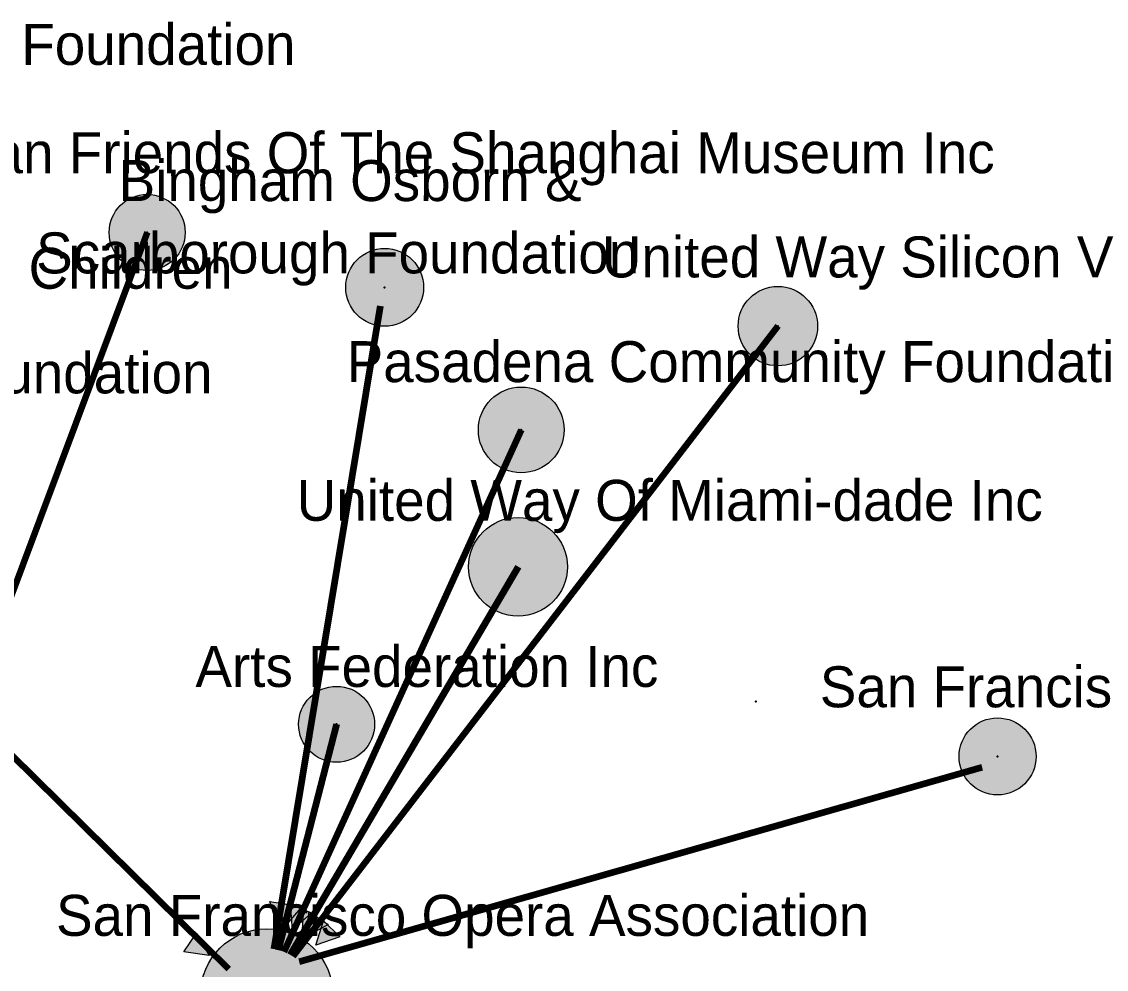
# Model space of a CAD drawing. Header units: millimetres. Extents: x -17.3 to 32.9, y -10.4 to 22.9.
# Drawn here: x 11.71 to 17.71, y 13.62 to 18.86 of the extents above; entities that cross this region are included whole.
import ezdxf

# ---------------------------------------------------------------- set-up
doc = ezdxf.new("R2010")
doc.units = ezdxf.units.MM
doc.header["$MEASUREMENT"] = 0
for name, color, linetype, true_color in [('links', 7, 'Continuous', 0x000000), ('node border', 7, 'Continuous', 0x000000), ('node centers', 7, 'Continuous', 0x000000), ('other_nodefills', 7, 'Continuous', 0x000000), ('SF_nodefills', 7, 'Continuous', 0x000000), ('text', 7, 'Continuous', 0x000000)]:
    doc.layers.add(name, color=color, linetype=linetype, true_color=true_color)

msp = doc.modelspace()

# ---------------------------------------------------------------- hatches: boundary and pattern name
at = {"layer": 'other_nodefills', "true_color": 0xb2b2b2}
for points in [[(12.6118, 17.6977), (12.6117, 17.7031), (12.6115, 17.7085), (12.6112, 17.7139), (12.6107, 17.7192), (12.6101, 17.7245), (12.6094, 17.7297), (12.6085, 17.735), (12.6075, 17.7401), (12.6064, 17.7452), (12.6052, 17.7503), (12.6038, 17.7553), (12.6024, 17.7603), (12.6008, 17.7652), (12.5991, 17.7701), (12.5972, 17.7749), (12.5953, 17.7796), (12.5932, 17.7843), (12.5911, 17.7889), (12.5888, 17.7935), (12.5864, 17.798), (12.584, 17.8024), (12.5814, 17.8068), (12.5787, 17.8111), (12.5759, 17.8153), (12.573, 17.8195), (12.5701, 17.8236), (12.567, 17.8276), (12.5638, 17.8315), (12.5606, 17.8354), (12.5572, 17.8391), (12.5538, 17.8428), (12.5503, 17.8464), (12.5467, 17.85), (12.543, 17.8534), (12.5392, 17.8567), (12.5353, 17.86), (12.5314, 17.8632), (12.5274, 17.8662), (12.5233, 17.8692), (12.5191, 17.8721), (12.5149, 17.8749), (12.5106, 17.8776), (12.5062, 17.8801), (12.5018, 17.8826), (12.4973, 17.885), (12.4927, 17.8873), (12.4881, 17.8894), (12.4834, 17.8915), (12.4787, 17.8934), (12.4739, 17.8952), (12.469, 17.8969), (12.4641, 17.8985), (12.4591, 17.9), (12.4541, 17.9014), (12.449, 17.9026), (12.4439, 17.9037), (12.4388, 17.9047), (12.4336, 17.9056), (12.4283, 17.9063), (12.423, 17.9069), (12.4177, 17.9074), (12.4123, 17.9077), (12.4069, 17.9079), (12.4015, 17.908), (12.3961, 17.9079), (12.3907, 17.9077), (12.3853, 17.9074), (12.38, 17.9069), (12.3747, 17.9063), (12.3695, 17.9056), (12.3643, 17.9047), (12.3591, 17.9037), (12.354, 17.9026), (12.349, 17.9014), (12.344, 17.9), (12.339, 17.8985), (12.3341, 17.8969), (12.3292, 17.8952), (12.3244, 17.8934), (12.3197, 17.8915), (12.315, 17.8894), (12.3104, 17.8873), (12.3058, 17.885), (12.3013, 17.8826), (12.2969, 17.8801), (12.2925, 17.8776), (12.2882, 17.8749), (12.2839, 17.8721), (12.2798, 17.8692), (12.2757, 17.8662), (12.2717, 17.8632), (12.2677, 17.86), (12.2639, 17.8567), (12.2601, 17.8534), (12.2564, 17.85), (12.2528, 17.8464), (12.2493, 17.8428), (12.2458, 17.8391), (12.2425, 17.8354), (12.2392, 17.8315), (12.236, 17.8276), (12.233, 17.8236), (12.23, 17.8195), (12.2271, 17.8153), (12.2243, 17.8111), (12.2216, 17.8068), (12.219, 17.8024), (12.2166, 17.798), (12.2142, 17.7935), (12.2119, 17.7889), (12.2097, 17.7843), (12.2077, 17.7796), (12.2057, 17.7749), (12.2039, 17.7701), (12.2022, 17.7652), (12.2006, 17.7603), (12.1991, 17.7553), (12.1978, 17.7503), (12.1965, 17.7452), (12.1954, 17.7401), (12.1944, 17.735), (12.1936, 17.7297), (12.1928, 17.7245), (12.1922, 17.7192), (12.1918, 17.7139), (12.1914, 17.7085), (12.1912, 17.7031), (12.1911, 17.6977), (12.1912, 17.6923), (12.1914, 17.6869), (12.1918, 17.6815), (12.1922, 17.6762), (12.1928, 17.6709), (12.1936, 17.6657), (12.1944, 17.6605), (12.1954, 17.6553), (12.1965, 17.6502), (12.1978, 17.6452), (12.1991, 17.6402), (12.2006, 17.6352), (12.2022, 17.6303), (12.2039, 17.6254), (12.2057, 17.6206), (12.2077, 17.6159), (12.2097, 17.6112), (12.2119, 17.6066), (12.2142, 17.602), (12.2166, 17.5975), (12.219, 17.5931), (12.2216, 17.5887), (12.2243, 17.5844), (12.2271, 17.5802), (12.23, 17.576), (12.233, 17.5719), (12.236, 17.5679), (12.2392, 17.564), (12.2425, 17.5601), (12.2458, 17.5563), (12.2493, 17.5526), (12.2528, 17.549), (12.2564, 17.5455), (12.2601, 17.5421), (12.2639, 17.5387), (12.2677, 17.5355), (12.2717, 17.5323), (12.2757, 17.5292), (12.2798, 17.5262), (12.2839, 17.5233), (12.2882, 17.5206), (12.2925, 17.5179), (12.2969, 17.5153), (12.3013, 17.5128), (12.3058, 17.5104), (12.3104, 17.5082), (12.315, 17.506), (12.3197, 17.5039), (12.3244, 17.502), (12.3292, 17.5002), (12.3341, 17.4985), (12.339, 17.4969), (12.344, 17.4954), (12.349, 17.494), (12.354, 17.4928), (12.3591, 17.4917), (12.3643, 17.4907), (12.3695, 17.4898), (12.3747, 17.4891), (12.38, 17.4885), (12.3853, 17.488), (12.3907, 17.4877), (12.3961, 17.4875), (12.4015, 17.4874), (12.4069, 17.4875), (12.4123, 17.4877), (12.4177, 17.488), (12.423, 17.4885), (12.4283, 17.4891), (12.4336, 17.4898), (12.4388, 17.4907), (12.4439, 17.4917), (12.449, 17.4928), (12.4541, 17.494), (12.4591, 17.4954), (12.4641, 17.4969), (12.469, 17.4985), (12.4739, 17.5002), (12.4787, 17.502), (12.4834, 17.5039), (12.4881, 17.506), (12.4927, 17.5082), (12.4973, 17.5104), (12.5018, 17.5128), (12.5062, 17.5153), (12.5106, 17.5179), (12.5149, 17.5206), (12.5191, 17.5233), (12.5233, 17.5262), (12.5274, 17.5292), (12.5314, 17.5323), (12.5353, 17.5355), (12.5392, 17.5387), (12.543, 17.5421), (12.5467, 17.5455), (12.5503, 17.549), (12.5538, 17.5526), (12.5572, 17.5563), (12.5606, 17.5601), (12.5638, 17.564), (12.567, 17.5679), (12.5701, 17.5719), (12.573, 17.576), (12.5759, 17.5802), (12.5787, 17.5844), (12.5814, 17.5887), (12.584, 17.5931), (12.5864, 17.5975), (12.5888, 17.602), (12.5911, 17.6066), (12.5932, 17.6112), (12.5953, 17.6159), (12.5972, 17.6206), (12.5991, 17.6254), (12.6008, 17.6303), (12.6024, 17.6352), (12.6038, 17.6402), (12.6052, 17.6452), (12.6064, 17.6502), (12.6075, 17.6553), (12.6085, 17.6605), (12.6094, 17.6657), (12.6101, 17.6709), (12.6107, 17.6762), (12.6112, 17.6815), (12.6115, 17.6869), (12.6117, 17.6923)], [(13.9305, 17.3939), (13.9304, 17.3995), (13.9302, 17.405), (13.9299, 17.4105), (13.9294, 17.4159), (13.9288, 17.4213), (13.928, 17.4267), (13.9271, 17.432), (13.9261, 17.4373), (13.925, 17.4425), (13.9237, 17.4477), (13.9223, 17.4528), (13.9208, 17.4579), (13.9192, 17.4629), (13.9174, 17.4679), (13.9156, 17.4728), (13.9136, 17.4777), (13.9115, 17.4825), (13.9093, 17.4872), (13.907, 17.4919), (13.9045, 17.4965), (13.902, 17.501), (13.8993, 17.5055), (13.8966, 17.5099), (13.8937, 17.5142), (13.8908, 17.5185), (13.8877, 17.5227), (13.8846, 17.5268), (13.8814, 17.5308), (13.878, 17.5347), (13.8746, 17.5386), (13.8711, 17.5424), (13.8675, 17.5461), (13.8638, 17.5497), (13.86, 17.5532), (13.8561, 17.5566), (13.8522, 17.56), (13.8482, 17.5632), (13.844, 17.5664), (13.8399, 17.5694), (13.8356, 17.5724), (13.8313, 17.5752), (13.8269, 17.5779), (13.8224, 17.5806), (13.8179, 17.5831), (13.8132, 17.5856), (13.8086, 17.5879), (13.8038, 17.5901), (13.799, 17.5922), (13.7942, 17.5942), (13.7892, 17.596), (13.7843, 17.5978), (13.7792, 17.5994), (13.7742, 17.6009), (13.769, 17.6023), (13.7638, 17.6036), (13.7586, 17.6047), (13.7533, 17.6057), (13.748, 17.6066), (13.7426, 17.6074), (13.7372, 17.608), (13.7317, 17.6085), (13.7262, 17.6088), (13.7207, 17.609), (13.7152, 17.6091), (13.7096, 17.609), (13.7041, 17.6088), (13.6986, 17.6085), (13.6932, 17.608), (13.6878, 17.6074), (13.6824, 17.6066), (13.6771, 17.6057), (13.6718, 17.6047), (13.6666, 17.6036), (13.6614, 17.6023), (13.6563, 17.6009), (13.6512, 17.5994), (13.6462, 17.5978), (13.6412, 17.596), (13.6363, 17.5942), (13.6314, 17.5922), (13.6266, 17.5901), (13.6219, 17.5879), (13.6172, 17.5856), (13.6126, 17.5831), (13.6081, 17.5806), (13.6036, 17.5779), (13.5992, 17.5752), (13.5949, 17.5724), (13.5906, 17.5694), (13.5864, 17.5664), (13.5823, 17.5632), (13.5783, 17.56), (13.5744, 17.5566), (13.5705, 17.5532), (13.5667, 17.5497), (13.563, 17.5461), (13.5594, 17.5424), (13.5559, 17.5386), (13.5525, 17.5347), (13.5491, 17.5308), (13.5459, 17.5268), (13.5427, 17.5227), (13.5397, 17.5185), (13.5367, 17.5142), (13.5339, 17.5099), (13.5311, 17.5055), (13.5285, 17.501), (13.526, 17.4965), (13.5235, 17.4919), (13.5212, 17.4872), (13.519, 17.4825), (13.5169, 17.4777), (13.5149, 17.4728), (13.513, 17.4679), (13.5113, 17.4629), (13.5097, 17.4579), (13.5081, 17.4528), (13.5068, 17.4477), (13.5055, 17.4425), (13.5044, 17.4373), (13.5033, 17.432), (13.5025, 17.4267), (13.5017, 17.4213), (13.5011, 17.4159), (13.5006, 17.4105), (13.5003, 17.405), (13.5001, 17.3995), (13.5, 17.3939), (13.5001, 17.3884), (13.5003, 17.3829), (13.5006, 17.3774), (13.5011, 17.3719), (13.5017, 17.3665), (13.5025, 17.3612), (13.5033, 17.3559), (13.5044, 17.3506), (13.5055, 17.3453), (13.5068, 17.3402), (13.5081, 17.335), (13.5097, 17.33), (13.5113, 17.3249), (13.513, 17.32), (13.5149, 17.315), (13.5169, 17.3102), (13.519, 17.3054), (13.5212, 17.3007), (13.5235, 17.296), (13.526, 17.2914), (13.5285, 17.2868), (13.5311, 17.2824), (13.5339, 17.278), (13.5367, 17.2736), (13.5397, 17.2694), (13.5427, 17.2652), (13.5459, 17.2611), (13.5491, 17.2571), (13.5525, 17.2531), (13.5559, 17.2493), (13.5594, 17.2455), (13.563, 17.2418), (13.5667, 17.2382), (13.5705, 17.2347), (13.5744, 17.2312), (13.5783, 17.2279), (13.5823, 17.2247), (13.5864, 17.2215), (13.5906, 17.2185), (13.5949, 17.2155), (13.5992, 17.2127), (13.6036, 17.2099), (13.6081, 17.2073), (13.6126, 17.2047), (13.6172, 17.2023), (13.6219, 17.2), (13.6266, 17.1978), (13.6314, 17.1957), (13.6363, 17.1937), (13.6412, 17.1918), (13.6462, 17.1901), (13.6512, 17.1884), (13.6563, 17.1869), (13.6614, 17.1855), (13.6666, 17.1843), (13.6718, 17.1831), (13.6771, 17.1821), (13.6824, 17.1812), (13.6878, 17.1805), (13.6932, 17.1799), (13.6986, 17.1794), (13.7041, 17.179), (13.7096, 17.1788), (13.7152, 17.1788), (13.7207, 17.1788), (13.7262, 17.179), (13.7317, 17.1794), (13.7372, 17.1799), (13.7426, 17.1805), (13.748, 17.1812), (13.7533, 17.1821), (13.7586, 17.1831), (13.7638, 17.1843), (13.769, 17.1855), (13.7742, 17.1869), (13.7792, 17.1884), (13.7843, 17.1901), (13.7892, 17.1918), (13.7942, 17.1937), (13.799, 17.1957), (13.8038, 17.1978), (13.8086, 17.2), (13.8132, 17.2023), (13.8179, 17.2047), (13.8224, 17.2073), (13.8269, 17.2099), (13.8313, 17.2127), (13.8356, 17.2155), (13.8399, 17.2185), (13.844, 17.2215), (13.8482, 17.2247), (13.8522, 17.2279), (13.8561, 17.2312), (13.86, 17.2347), (13.8638, 17.2382), (13.8675, 17.2418), (13.8711, 17.2455), (13.8746, 17.2493), (13.878, 17.2531), (13.8814, 17.2571), (13.8846, 17.2611), (13.8877, 17.2652), (13.8908, 17.2694), (13.8937, 17.2736), (13.8966, 17.278), (13.8993, 17.2824), (13.902, 17.2868), (13.9045, 17.2914), (13.907, 17.296), (13.9093, 17.3007), (13.9115, 17.3054), (13.9136, 17.3102), (13.9156, 17.315), (13.9174, 17.32), (13.9192, 17.3249), (13.9208, 17.33), (13.9223, 17.335), (13.9237, 17.3402), (13.925, 17.3453), (13.9261, 17.3506), (13.9271, 17.3559), (13.928, 17.3612), (13.9288, 17.3665), (13.9294, 17.3719), (13.9299, 17.3774), (13.9302, 17.3829), (13.9304, 17.3884)], [(16.1101, 17.1794), (16.11, 17.1851), (16.1098, 17.1907), (16.1095, 17.1963), (16.109, 17.2019), (16.1084, 17.2074), (16.1076, 17.2129), (16.1067, 17.2183), (16.1057, 17.2237), (16.1045, 17.2291), (16.1032, 17.2343), (16.1018, 17.2396), (16.1002, 17.2448), (16.0986, 17.2499), (16.0968, 17.255), (16.0949, 17.26), (16.0928, 17.265), (16.0907, 17.2699), (16.0884, 17.2747), (16.0861, 17.2795), (16.0836, 17.2842), (16.081, 17.2888), (16.0783, 17.2934), (16.0755, 17.2979), (16.0726, 17.3023), (16.0696, 17.3067), (16.0665, 17.3109), (16.0632, 17.3151), (16.0599, 17.3192), (16.0565, 17.3233), (16.053, 17.3272), (16.0494, 17.3311), (16.0458, 17.3348), (16.042, 17.3385), (16.0381, 17.3421), (16.0342, 17.3456), (16.0302, 17.349), (16.026, 17.3523), (16.0219, 17.3556), (16.0176, 17.3587), (16.0132, 17.3617), (16.0088, 17.3646), (16.0043, 17.3674), (15.9998, 17.3701), (15.9951, 17.3727), (15.9904, 17.3752), (15.9856, 17.3776), (15.9808, 17.3798), (15.9759, 17.382), (15.971, 17.384), (15.9659, 17.3859), (15.9609, 17.3877), (15.9557, 17.3894), (15.9505, 17.3909), (15.9453, 17.3923), (15.94, 17.3936), (15.9347, 17.3948), (15.9293, 17.3958), (15.9239, 17.3967), (15.9184, 17.3975), (15.9129, 17.3981), (15.9073, 17.3986), (15.9017, 17.399), (15.8961, 17.3992), (15.8904, 17.3992), (15.8847, 17.3992), (15.8791, 17.399), (15.8735, 17.3986), (15.8679, 17.3981), (15.8624, 17.3975), (15.8569, 17.3967), (15.8515, 17.3958), (15.8461, 17.3948), (15.8408, 17.3936), (15.8355, 17.3923), (15.8303, 17.3909), (15.8251, 17.3894), (15.8199, 17.3877), (15.8149, 17.3859), (15.8099, 17.384), (15.8049, 17.382), (15.8, 17.3798), (15.7952, 17.3776), (15.7904, 17.3752), (15.7857, 17.3727), (15.7811, 17.3701), (15.7765, 17.3674), (15.772, 17.3646), (15.7676, 17.3617), (15.7633, 17.3587), (15.759, 17.3556), (15.7548, 17.3523), (15.7507, 17.349), (15.7467, 17.3456), (15.7427, 17.3421), (15.7389, 17.3385), (15.7351, 17.3348), (15.7314, 17.3311), (15.7278, 17.3272), (15.7243, 17.3233), (15.7209, 17.3192), (15.7176, 17.3151), (15.7144, 17.3109), (15.7113, 17.3067), (15.7083, 17.3023), (15.7054, 17.2979), (15.7026, 17.2934), (15.6999, 17.2888), (15.6973, 17.2842), (15.6948, 17.2795), (15.6925, 17.2747), (15.6902, 17.2699), (15.6881, 17.265), (15.686, 17.26), (15.6841, 17.255), (15.6824, 17.2499), (15.6807, 17.2448), (15.6792, 17.2396), (15.6777, 17.2343), (15.6764, 17.2291), (15.6753, 17.2237), (15.6743, 17.2183), (15.6734, 17.2129), (15.6726, 17.2074), (15.672, 17.2019), (15.6715, 17.1963), (15.6711, 17.1907), (15.6709, 17.1851), (15.6708, 17.1794), (15.6709, 17.1738), (15.6711, 17.1681), (15.6715, 17.1625), (15.672, 17.157), (15.6726, 17.1515), (15.6734, 17.146), (15.6743, 17.1406), (15.6753, 17.1352), (15.6764, 17.1299), (15.6777, 17.1246), (15.6792, 17.1193), (15.6807, 17.1141), (15.6824, 17.109), (15.6841, 17.1039), (15.686, 17.0989), (15.6881, 17.094), (15.6902, 17.0891), (15.6925, 17.0842), (15.6948, 17.0795), (15.6973, 17.0748), (15.6999, 17.0701), (15.7026, 17.0656), (15.7054, 17.0611), (15.7083, 17.0567), (15.7113, 17.0523), (15.7144, 17.0481), (15.7176, 17.0439), (15.7209, 17.0398), (15.7243, 17.0357), (15.7278, 17.0318), (15.7314, 17.028), (15.7351, 17.0242), (15.7389, 17.0205), (15.7427, 17.0169), (15.7467, 17.0134), (15.7507, 17.01), (15.7548, 17.0067), (15.759, 17.0035), (15.7633, 17.0004), (15.7676, 16.9974), (15.772, 16.9945), (15.7765, 16.9917), (15.7811, 16.989), (15.7857, 16.9864), (15.7904, 16.9839), (15.7952, 16.9815), (15.8, 16.9793), (15.8049, 16.9771), (15.8099, 16.9751), (15.8149, 16.9732), (15.8199, 16.9714), (15.8251, 16.9697), (15.8303, 16.9682), (15.8355, 16.9668), (15.8408, 16.9655), (15.8461, 16.9643), (15.8515, 16.9633), (15.8569, 16.9624), (15.8624, 16.9616), (15.8679, 16.961), (15.8735, 16.9605), (15.8791, 16.9602), (15.8847, 16.9599), (15.8904, 16.9599), (15.8961, 16.9599), (15.9017, 16.9602), (15.9073, 16.9605), (15.9129, 16.961), (15.9184, 16.9616), (15.9239, 16.9624), (15.9293, 16.9633), (15.9347, 16.9643), (15.94, 16.9655), (15.9453, 16.9668), (15.9505, 16.9682), (15.9557, 16.9697), (15.9609, 16.9714), (15.9659, 16.9732), (15.971, 16.9751), (15.9759, 16.9771), (15.9808, 16.9793), (15.9856, 16.9815), (15.9904, 16.9839), (15.9951, 16.9864), (15.9998, 16.989), (16.0043, 16.9917), (16.0088, 16.9945), (16.0132, 16.9974), (16.0176, 17.0004), (16.0219, 17.0035), (16.026, 17.0067), (16.0302, 17.01), (16.0342, 17.0134), (16.0381, 17.0169), (16.042, 17.0205), (16.0458, 17.0242), (16.0494, 17.028), (16.053, 17.0318), (16.0565, 17.0357), (16.0599, 17.0398), (16.0632, 17.0439), (16.0665, 17.0481), (16.0696, 17.0523), (16.0726, 17.0567), (16.0755, 17.0611), (16.0783, 17.0656), (16.081, 17.0701), (16.0836, 17.0748), (16.0861, 17.0795), (16.0884, 17.0842), (16.0907, 17.0891), (16.0928, 17.094), (16.0949, 17.0989), (16.0968, 17.1039), (16.0986, 17.109), (16.1002, 17.1141), (16.1018, 17.1193), (16.1032, 17.1246), (16.1045, 17.1299), (16.1057, 17.1352), (16.1067, 17.1406), (16.1076, 17.146), (16.1084, 17.1515), (16.109, 17.157), (16.1095, 17.1625), (16.1098, 17.1681), (16.11, 17.1738)], [(14.7081, 16.6054), (14.708, 16.6115), (14.7078, 16.6176), (14.7074, 16.6236), (14.7069, 16.6296), (14.7062, 16.6356), (14.7053, 16.6415), (14.7044, 16.6474), (14.7033, 16.6532), (14.702, 16.659), (14.7006, 16.6647), (14.6991, 16.6703), (14.6974, 16.6759), (14.6956, 16.6815), (14.6937, 16.6869), (14.6916, 16.6924), (14.6894, 16.6977), (14.6871, 16.703), (14.6847, 16.7082), (14.6821, 16.7134), (14.6794, 16.7184), (14.6766, 16.7234), (14.6737, 16.7284), (14.6707, 16.7332), (14.6675, 16.738), (14.6643, 16.7427), (14.6609, 16.7473), (14.6575, 16.7518), (14.6539, 16.7563), (14.6502, 16.7606), (14.6464, 16.7649), (14.6425, 16.769), (14.6386, 16.7731), (14.6345, 16.7771), (14.6303, 16.7809), (14.6261, 16.7847), (14.6217, 16.7884), (14.6173, 16.792), (14.6128, 16.7954), (14.6081, 16.7988), (14.6035, 16.802), (14.5987, 16.8052), (14.5938, 16.8082), (14.5889, 16.8111), (14.5839, 16.8139), (14.5788, 16.8166), (14.5737, 16.8192), (14.5684, 16.8216), (14.5632, 16.8239), (14.5578, 16.8261), (14.5524, 16.8281), (14.5469, 16.8301), (14.5414, 16.8319), (14.5358, 16.8335), (14.5301, 16.8351), (14.5244, 16.8365), (14.5186, 16.8377), (14.5128, 16.8388), (14.507, 16.8398), (14.5011, 16.8406), (14.4951, 16.8413), (14.4891, 16.8418), (14.4831, 16.8422), (14.477, 16.8425), (14.4709, 16.8425), (14.4647, 16.8425), (14.4587, 16.8422), (14.4526, 16.8418), (14.4466, 16.8413), (14.4407, 16.8406), (14.4347, 16.8398), (14.4289, 16.8388), (14.4231, 16.8377), (14.4173, 16.8365), (14.4116, 16.8351), (14.4059, 16.8335), (14.4003, 16.8319), (14.3948, 16.8301), (14.3893, 16.8281), (14.3839, 16.8261), (14.3785, 16.8239), (14.3733, 16.8216), (14.368, 16.8192), (14.3629, 16.8166), (14.3578, 16.8139), (14.3528, 16.8111), (14.3479, 16.8082), (14.343, 16.8052), (14.3383, 16.802), (14.3336, 16.7988), (14.3289, 16.7954), (14.3244, 16.792), (14.32, 16.7884), (14.3156, 16.7847), (14.3114, 16.7809), (14.3072, 16.7771), (14.3031, 16.7731), (14.2992, 16.769), (14.2953, 16.7649), (14.2915, 16.7606), (14.2878, 16.7563), (14.2842, 16.7518), (14.2808, 16.7473), (14.2774, 16.7427), (14.2742, 16.738), (14.271, 16.7332), (14.268, 16.7284), (14.2651, 16.7234), (14.2623, 16.7184), (14.2596, 16.7134), (14.257, 16.7082), (14.2546, 16.703), (14.2523, 16.6977), (14.2501, 16.6924), (14.248, 16.6869), (14.2461, 16.6815), (14.2443, 16.6759), (14.2426, 16.6703), (14.2411, 16.6647), (14.2397, 16.659), (14.2385, 16.6532), (14.2373, 16.6474), (14.2364, 16.6415), (14.2355, 16.6356), (14.2349, 16.6296), (14.2343, 16.6236), (14.2339, 16.6176), (14.2337, 16.6115), (14.2336, 16.6054), (14.2337, 16.5993), (14.2339, 16.5932), (14.2343, 16.5871), (14.2349, 16.5811), (14.2355, 16.5752), (14.2364, 16.5693), (14.2373, 16.5634), (14.2385, 16.5576), (14.2397, 16.5518), (14.2411, 16.5461), (14.2426, 16.5404), (14.2443, 16.5348), (14.2461, 16.5293), (14.248, 16.5238), (14.2501, 16.5184), (14.2523, 16.5131), (14.2546, 16.5078), (14.257, 16.5026), (14.2596, 16.4974), (14.2623, 16.4923), (14.2651, 16.4873), (14.268, 16.4824), (14.271, 16.4775), (14.2742, 16.4728), (14.2774, 16.4681), (14.2808, 16.4635), (14.2842, 16.459), (14.2878, 16.4545), (14.2915, 16.4502), (14.2953, 16.4459), (14.2992, 16.4418), (14.3031, 16.4377), (14.3072, 16.4337), (14.3114, 16.4298), (14.3156, 16.4261), (14.32, 16.4224), (14.3244, 16.4188), (14.3289, 16.4153), (14.3336, 16.412), (14.3383, 16.4087), (14.343, 16.4056), (14.3479, 16.4026), (14.3528, 16.3997), (14.3578, 16.3969), (14.3629, 16.3942), (14.368, 16.3916), (14.3733, 16.3892), (14.3785, 16.3869), (14.3839, 16.3847), (14.3893, 16.3826), (14.3948, 16.3807), (14.4003, 16.3789), (14.4059, 16.3772), (14.4116, 16.3757), (14.4173, 16.3743), (14.4231, 16.3731), (14.4289, 16.3719), (14.4347, 16.371), (14.4407, 16.3701), (14.4466, 16.3695), (14.4526, 16.3689), (14.4587, 16.3686), (14.4647, 16.3683), (14.4709, 16.3682), (14.477, 16.3683), (14.4831, 16.3686), (14.4891, 16.3689), (14.4951, 16.3695), (14.5011, 16.3701), (14.507, 16.371), (14.5128, 16.3719), (14.5186, 16.3731), (14.5244, 16.3743), (14.5301, 16.3757), (14.5358, 16.3772), (14.5414, 16.3789), (14.5469, 16.3807), (14.5524, 16.3826), (14.5578, 16.3847), (14.5632, 16.3869), (14.5684, 16.3892), (14.5737, 16.3916), (14.5788, 16.3942), (14.5839, 16.3969), (14.5889, 16.3997), (14.5938, 16.4026), (14.5987, 16.4056), (14.6035, 16.4087), (14.6081, 16.412), (14.6128, 16.4153), (14.6173, 16.4188), (14.6217, 16.4224), (14.6261, 16.4261), (14.6303, 16.4298), (14.6345, 16.4337), (14.6386, 16.4377), (14.6425, 16.4418), (14.6464, 16.4459), (14.6502, 16.4502), (14.6539, 16.4545), (14.6575, 16.459), (14.6609, 16.4635), (14.6643, 16.4681), (14.6675, 16.4728), (14.6707, 16.4775), (14.6737, 16.4824), (14.6766, 16.4873), (14.6794, 16.4923), (14.6821, 16.4974), (14.6847, 16.5026), (14.6871, 16.5078), (14.6894, 16.5131), (14.6916, 16.5184), (14.6937, 16.5238), (14.6956, 16.5293), (14.6974, 16.5348), (14.6991, 16.5404), (14.7006, 16.5461), (14.702, 16.5518), (14.7033, 16.5576), (14.7044, 16.5634), (14.7053, 16.5693), (14.7062, 16.5752), (14.7069, 16.5811), (14.7074, 16.5871), (14.7078, 16.5932), (14.708, 16.5993)], [(14.726, 15.8482), (14.7259, 15.8552), (14.7257, 15.8623), (14.7252, 15.8692), (14.7246, 15.8761), (14.7238, 15.883), (14.7229, 15.8898), (14.7218, 15.8966), (14.7205, 15.9033), (14.719, 15.9099), (14.7174, 15.9165), (14.7157, 15.923), (14.7137, 15.9294), (14.7117, 15.9358), (14.7095, 15.9421), (14.7071, 15.9484), (14.7046, 15.9545), (14.7019, 15.9606), (14.6991, 15.9666), (14.6961, 15.9726), (14.6931, 15.9784), (14.6898, 15.9842), (14.6865, 15.9899), (14.683, 15.9954), (14.6794, 16.0009), (14.6756, 16.0063), (14.6718, 16.0117), (14.6678, 16.0169), (14.6637, 16.022), (14.6594, 16.027), (14.6551, 16.0319), (14.6506, 16.0367), (14.646, 16.0414), (14.6414, 16.046), (14.6366, 16.0504), (14.6317, 16.0548), (14.6267, 16.059), (14.6215, 16.0631), (14.6163, 16.0671), (14.611, 16.071), (14.6056, 16.0747), (14.6001, 16.0784), (14.5945, 16.0818), (14.5889, 16.0852), (14.5831, 16.0884), (14.5773, 16.0915), (14.5713, 16.0945), (14.5653, 16.0973), (14.5592, 16.0999), (14.5531, 16.1024), (14.5468, 16.1048), (14.5405, 16.107), (14.5341, 16.1091), (14.5277, 16.111), (14.5212, 16.1128), (14.5146, 16.1144), (14.508, 16.1158), (14.5013, 16.1171), (14.4945, 16.1182), (14.4877, 16.1192), (14.4808, 16.12), (14.4739, 16.1206), (14.467, 16.121), (14.46, 16.1213), (14.4529, 16.1214), (14.4459, 16.1213), (14.4389, 16.121), (14.4319, 16.1206), (14.425, 16.12), (14.4181, 16.1192), (14.4113, 16.1182), (14.4046, 16.1171), (14.3979, 16.1158), (14.3912, 16.1144), (14.3847, 16.1128), (14.3782, 16.111), (14.3717, 16.1091), (14.3653, 16.107), (14.359, 16.1048), (14.3528, 16.1024), (14.3466, 16.0999), (14.3405, 16.0973), (14.3345, 16.0945), (14.3286, 16.0915), (14.3227, 16.0884), (14.317, 16.0852), (14.3113, 16.0818), (14.3057, 16.0784), (14.3002, 16.0747), (14.2948, 16.071), (14.2895, 16.0671), (14.2843, 16.0631), (14.2792, 16.059), (14.2742, 16.0548), (14.2693, 16.0504), (14.2645, 16.046), (14.2598, 16.0414), (14.2552, 16.0367), (14.2508, 16.0319), (14.2464, 16.027), (14.2422, 16.022), (14.2381, 16.0169), (14.2341, 16.0117), (14.2302, 16.0063), (14.2264, 16.0009), (14.2228, 15.9954), (14.2193, 15.9899), (14.216, 15.9842), (14.2128, 15.9784), (14.2097, 15.9726), (14.2067, 15.9666), (14.2039, 15.9606), (14.2013, 15.9545), (14.1987, 15.9484), (14.1964, 15.9421), (14.1941, 15.9358), (14.1921, 15.9294), (14.1902, 15.923), (14.1884, 15.9165), (14.1868, 15.9099), (14.1853, 15.9033), (14.1841, 15.8966), (14.1829, 15.8898), (14.182, 15.883), (14.1812, 15.8761), (14.1806, 15.8692), (14.1802, 15.8623), (14.1799, 15.8552), (14.1798, 15.8482), (14.1799, 15.8412), (14.1802, 15.8341), (14.1806, 15.8272), (14.1812, 15.8203), (14.182, 15.8134), (14.1829, 15.8066), (14.1841, 15.7999), (14.1853, 15.7932), (14.1868, 15.7865), (14.1884, 15.78), (14.1902, 15.7734), (14.1921, 15.767), (14.1941, 15.7606), (14.1964, 15.7543), (14.1987, 15.7481), (14.2013, 15.7419), (14.2039, 15.7358), (14.2067, 15.7298), (14.2097, 15.7239), (14.2128, 15.718), (14.216, 15.7123), (14.2193, 15.7066), (14.2228, 15.701), (14.2264, 15.6955), (14.2302, 15.6901), (14.2341, 15.6848), (14.2381, 15.6796), (14.2422, 15.6745), (14.2464, 15.6695), (14.2508, 15.6646), (14.2552, 15.6598), (14.2598, 15.6551), (14.2645, 15.6505), (14.2693, 15.646), (14.2742, 15.6417), (14.2792, 15.6375), (14.2843, 15.6333), (14.2895, 15.6294), (14.2948, 15.6255), (14.3002, 15.6217), (14.3057, 15.6181), (14.3113, 15.6146), (14.317, 15.6113), (14.3227, 15.6081), (14.3286, 15.605), (14.3345, 15.602), (14.3405, 15.5992), (14.3466, 15.5966), (14.3528, 15.594), (14.359, 15.5917), (14.3653, 15.5894), (14.3717, 15.5874), (14.3782, 15.5855), (14.3847, 15.5837), (14.3912, 15.5821), (14.3979, 15.5806), (14.4046, 15.5794), (14.4113, 15.5782), (14.4181, 15.5773), (14.425, 15.5765), (14.4319, 15.5759), (14.4389, 15.5754), (14.4459, 15.5752), (14.4529, 15.5751), (14.46, 15.5752), (14.467, 15.5754), (14.4739, 15.5759), (14.4808, 15.5765), (14.4877, 15.5773), (14.4945, 15.5782), (14.5013, 15.5794), (14.508, 15.5806), (14.5146, 15.5821), (14.5212, 15.5837), (14.5277, 15.5855), (14.5341, 15.5874), (14.5405, 15.5894), (14.5468, 15.5917), (14.5531, 15.594), (14.5592, 15.5966), (14.5653, 15.5992), (14.5713, 15.602), (14.5773, 15.605), (14.5831, 15.6081), (14.5889, 15.6113), (14.5945, 15.6146), (14.6001, 15.6181), (14.6056, 15.6217), (14.611, 15.6255), (14.6163, 15.6294), (14.6215, 15.6333), (14.6267, 15.6375), (14.6317, 15.6417), (14.6366, 15.646), (14.6414, 15.6505), (14.646, 15.6551), (14.6506, 15.6598), (14.6551, 15.6646), (14.6594, 15.6695), (14.6637, 15.6745), (14.6678, 15.6796), (14.6718, 15.6848), (14.6756, 15.6901), (14.6794, 15.6955), (14.683, 15.701), (14.6865, 15.7066), (14.6898, 15.7123), (14.6931, 15.718), (14.6961, 15.7239), (14.6991, 15.7298), (14.7019, 15.7358), (14.7046, 15.7419), (14.7071, 15.7481), (14.7095, 15.7543), (14.7117, 15.7606), (14.7137, 15.767), (14.7157, 15.7734), (14.7174, 15.78), (14.719, 15.7865), (14.7205, 15.7932), (14.7218, 15.7999), (14.7229, 15.8066), (14.7238, 15.8134), (14.7246, 15.8203), (14.7252, 15.8272), (14.7257, 15.8341), (14.7259, 15.8412)], [(13.6593, 14.9771), (13.6592, 14.9825), (13.659, 14.9879), (13.6587, 14.9932), (13.6582, 14.9985), (13.6576, 15.0038), (13.6569, 15.0091), (13.656, 15.0143), (13.655, 15.0194), (13.6539, 15.0245), (13.6527, 15.0296), (13.6513, 15.0346), (13.6499, 15.0395), (13.6483, 15.0444), (13.6466, 15.0493), (13.6448, 15.0541), (13.6428, 15.0588), (13.6408, 15.0635), (13.6386, 15.0681), (13.6364, 15.0727), (13.634, 15.0772), (13.6315, 15.0816), (13.6289, 15.086), (13.6262, 15.0903), (13.6235, 15.0945), (13.6206, 15.0987), (13.6176, 15.1028), (13.6145, 15.1068), (13.6114, 15.1107), (13.6081, 15.1145), (13.6048, 15.1183), (13.6014, 15.122), (13.5978, 15.1256), (13.5942, 15.1291), (13.5905, 15.1326), (13.5868, 15.1359), (13.5829, 15.1392), (13.579, 15.1423), (13.575, 15.1454), (13.5709, 15.1484), (13.5668, 15.1512), (13.5625, 15.154), (13.5582, 15.1567), (13.5539, 15.1593), (13.5494, 15.1618), (13.5449, 15.1641), (13.5404, 15.1664), (13.5358, 15.1686), (13.5311, 15.1706), (13.5263, 15.1725), (13.5215, 15.1744), (13.5167, 15.1761), (13.5118, 15.1777), (13.5068, 15.1791), (13.5018, 15.1805), (13.4967, 15.1817), (13.4916, 15.1828), (13.4865, 15.1838), (13.4813, 15.1847), (13.476, 15.1854), (13.4708, 15.186), (13.4654, 15.1865), (13.4601, 15.1868), (13.4547, 15.187), (13.4493, 15.1871), (13.4438, 15.187), (13.4385, 15.1868), (13.4331, 15.1865), (13.4278, 15.186), (13.4225, 15.1854), (13.4173, 15.1847), (13.4121, 15.1838), (13.4069, 15.1828), (13.4018, 15.1817), (13.3968, 15.1805), (13.3918, 15.1791), (13.3868, 15.1777), (13.3819, 15.1761), (13.3771, 15.1744), (13.3723, 15.1725), (13.3675, 15.1706), (13.3629, 15.1686), (13.3582, 15.1664), (13.3537, 15.1641), (13.3492, 15.1618), (13.3448, 15.1593), (13.3404, 15.1567), (13.3361, 15.154), (13.3319, 15.1512), (13.3277, 15.1484), (13.3236, 15.1454), (13.3196, 15.1423), (13.3157, 15.1392), (13.3119, 15.1359), (13.3081, 15.1326), (13.3044, 15.1291), (13.3008, 15.1256), (13.2973, 15.122), (13.2938, 15.1183), (13.2905, 15.1145), (13.2872, 15.1107), (13.2841, 15.1068), (13.281, 15.1028), (13.278, 15.0987), (13.2752, 15.0945), (13.2724, 15.0903), (13.2697, 15.086), (13.2671, 15.0816), (13.2646, 15.0772), (13.2623, 15.0727), (13.26, 15.0681), (13.2578, 15.0635), (13.2558, 15.0588), (13.2539, 15.0541), (13.252, 15.0493), (13.2503, 15.0444), (13.2487, 15.0395), (13.2473, 15.0346), (13.2459, 15.0296), (13.2447, 15.0245), (13.2436, 15.0194), (13.2426, 15.0143), (13.2417, 15.0091), (13.241, 15.0038), (13.2404, 14.9985), (13.2399, 14.9932), (13.2396, 14.9879), (13.2394, 14.9825), (13.2393, 14.9771), (13.2394, 14.9716), (13.2396, 14.9663), (13.2399, 14.9609), (13.2404, 14.9556), (13.241, 14.9503), (13.2417, 14.9451), (13.2426, 14.9399), (13.2436, 14.9348), (13.2447, 14.9297), (13.2459, 14.9246), (13.2473, 14.9196), (13.2487, 14.9147), (13.2503, 14.9097), (13.252, 14.9049), (13.2539, 14.9001), (13.2558, 14.8954), (13.2578, 14.8907), (13.26, 14.8861), (13.2623, 14.8815), (13.2646, 14.877), (13.2671, 14.8726), (13.2697, 14.8682), (13.2724, 14.8639), (13.2752, 14.8597), (13.278, 14.8555), (13.281, 14.8515), (13.2841, 14.8475), (13.2872, 14.8435), (13.2905, 14.8397), (13.2938, 14.8359), (13.2973, 14.8322), (13.3008, 14.8286), (13.3044, 14.8251), (13.3081, 14.8217), (13.3119, 14.8183), (13.3157, 14.8151), (13.3196, 14.8119), (13.3236, 14.8088), (13.3277, 14.8059), (13.3319, 14.803), (13.3361, 14.8002), (13.3404, 14.7975), (13.3448, 14.7949), (13.3492, 14.7925), (13.3537, 14.7901), (13.3582, 14.7878), (13.3629, 14.7857), (13.3675, 14.7836), (13.3723, 14.7817), (13.3771, 14.7798), (13.3819, 14.7781), (13.3868, 14.7765), (13.3918, 14.7751), (13.3968, 14.7737), (13.4018, 14.7725), (13.4069, 14.7714), (13.4121, 14.7704), (13.4173, 14.7695), (13.4225, 14.7688), (13.4278, 14.7682), (13.4331, 14.7677), (13.4385, 14.7674), (13.4438, 14.7672), (13.4493, 14.7671), (13.4547, 14.7672), (13.4601, 14.7674), (13.4654, 14.7677), (13.4708, 14.7682), (13.476, 14.7688), (13.4813, 14.7695), (13.4865, 14.7704), (13.4916, 14.7714), (13.4967, 14.7725), (13.5018, 14.7737), (13.5068, 14.7751), (13.5118, 14.7765), (13.5167, 14.7781), (13.5215, 14.7798), (13.5263, 14.7817), (13.5311, 14.7836), (13.5358, 14.7857), (13.5404, 14.7878), (13.5449, 14.7901), (13.5494, 14.7925), (13.5539, 14.7949), (13.5582, 14.7975), (13.5625, 14.8002), (13.5668, 14.803), (13.5709, 14.8059), (13.575, 14.8088), (13.579, 14.8119), (13.5829, 14.8151), (13.5868, 14.8183), (13.5905, 14.8217), (13.5942, 14.8251), (13.5978, 14.8286), (13.6014, 14.8322), (13.6048, 14.8359), (13.6081, 14.8397), (13.6114, 14.8435), (13.6145, 14.8475), (13.6176, 14.8515), (13.6206, 14.8555), (13.6235, 14.8597), (13.6262, 14.8639), (13.6289, 14.8682), (13.6315, 14.8726), (13.634, 14.877), (13.6364, 14.8815), (13.6386, 14.8861), (13.6408, 14.8907), (13.6428, 14.8954), (13.6448, 14.9001), (13.6466, 14.9049), (13.6483, 14.9097), (13.6499, 14.9147), (13.6513, 14.9196), (13.6527, 14.9246), (13.6539, 14.9297), (13.655, 14.9348), (13.656, 14.9399), (13.6569, 14.9451), (13.6576, 14.9503), (13.6582, 14.9556), (13.6587, 14.9609), (13.659, 14.9663), (13.6592, 14.9716)]]:
    msp.add_hatch(color=253, dxfattribs=at).paths.add_polyline_path(points, flags=0)
at = {"layer": 'other_nodefills', "true_color": 0xb2b2b2, "extrusion": (0, 0, -1)}
for points in [[(-13.1228, 13.8627), (-13.0802, 13.9969), (-13.2045, 13.9774)], [(-13.1596, 13.8551), (-13.1303, 13.9928), (-13.2522, 13.9613)], [(-13.206, 13.8399), (-13.194, 13.9803), (-13.311, 13.9338)], [(-13.259, 13.8142), (-13.2683, 13.9545), (-13.3769, 13.8908)], [(-13.28, 13.801), (-13.2984, 13.9405), (-13.4026, 13.87)], [(-13.3346, 13.7562), (-13.3777, 13.8901), (-13.4675, 13.8019)], [(-12.7436, 13.6989), (-12.6042, 13.718), (-12.6752, 13.822)]]:
    msp.add_hatch(color=253, dxfattribs=at).paths.add_polyline_path(points, flags=0)
at = {"layer": 'SF_nodefills', "true_color": 0xff8b00}
for points in [[(17.3187, 14.7994), (17.3186, 14.8049), (17.3184, 14.8103), (17.3181, 14.8158), (17.3176, 14.8212), (17.317, 14.8265), (17.3162, 14.8318), (17.3154, 14.8371), (17.3144, 14.8423), (17.3132, 14.8475), (17.312, 14.8526), (17.3106, 14.8577), (17.3091, 14.8627), (17.3075, 14.8677), (17.3058, 14.8726), (17.3039, 14.8775), (17.302, 14.8823), (17.2999, 14.8871), (17.2977, 14.8918), (17.2954, 14.8964), (17.293, 14.901), (17.2905, 14.9054), (17.2879, 14.9099), (17.2852, 14.9142), (17.2823, 14.9185), (17.2794, 14.9227), (17.2764, 14.9269), (17.2733, 14.9309), (17.2701, 14.9349), (17.2668, 14.9388), (17.2634, 14.9426), (17.2599, 14.9464), (17.2563, 14.95), (17.2527, 14.9536), (17.249, 14.9571), (17.2451, 14.9605), (17.2412, 14.9638), (17.2372, 14.967), (17.2332, 14.9701), (17.229, 14.9731), (17.2248, 14.976), (17.2205, 14.9789), (17.2162, 14.9816), (17.2118, 14.9842), (17.2073, 14.9867), (17.2027, 14.9891), (17.1981, 14.9914), (17.1934, 14.9936), (17.1886, 14.9957), (17.1838, 14.9976), (17.179, 14.9995), (17.174, 15.0012), (17.169, 15.0028), (17.164, 15.0043), (17.1589, 15.0057), (17.1538, 15.007), (17.1486, 15.0081), (17.1434, 15.0091), (17.1381, 15.01), (17.1328, 15.0107), (17.1274, 15.0113), (17.122, 15.0118), (17.1166, 15.0121), (17.1111, 15.0123), (17.1056, 15.0124), (17.1001, 15.0123), (17.0947, 15.0121), (17.0892, 15.0118), (17.0838, 15.0113), (17.0785, 15.0107), (17.0732, 15.01), (17.0679, 15.0091), (17.0627, 15.0081), (17.0575, 15.007), (17.0524, 15.0057), (17.0473, 15.0043), (17.0422, 15.0028), (17.0373, 15.0012), (17.0323, 14.9995), (17.0275, 14.9976), (17.0227, 14.9957), (17.0179, 14.9936), (17.0132, 14.9914), (17.0086, 14.9891), (17.0041, 14.9867), (16.9996, 14.9842), (16.9951, 14.9816), (16.9908, 14.9789), (16.9865, 14.976), (16.9823, 14.9731), (16.9781, 14.9701), (16.9741, 14.967), (16.9701, 14.9638), (16.9662, 14.9605), (16.9624, 14.9571), (16.9586, 14.9536), (16.955, 14.95), (16.9514, 14.9464), (16.9479, 14.9426), (16.9445, 14.9388), (16.9412, 14.9349), (16.938, 14.9309), (16.9349, 14.9269), (16.9319, 14.9227), (16.929, 14.9185), (16.9262, 14.9142), (16.9235, 14.9099), (16.9208, 14.9054), (16.9183, 14.901), (16.9159, 14.8964), (16.9136, 14.8918), (16.9114, 14.8871), (16.9094, 14.8823), (16.9074, 14.8775), (16.9056, 14.8726), (16.9038, 14.8677), (16.9022, 14.8627), (16.9007, 14.8577), (16.8994, 14.8526), (16.8981, 14.8475), (16.897, 14.8423), (16.896, 14.8371), (16.8951, 14.8318), (16.8944, 14.8265), (16.8938, 14.8212), (16.8933, 14.8158), (16.8929, 14.8103), (16.8927, 14.8049), (16.8927, 14.7994), (16.8927, 14.7939), (16.8929, 14.7884), (16.8933, 14.783), (16.8938, 14.7776), (16.8944, 14.7722), (16.8951, 14.7669), (16.896, 14.7616), (16.897, 14.7564), (16.8981, 14.7512), (16.8994, 14.7461), (16.9007, 14.741), (16.9022, 14.736), (16.9038, 14.731), (16.9056, 14.7261), (16.9074, 14.7212), (16.9094, 14.7164), (16.9114, 14.7117), (16.9136, 14.707), (16.9159, 14.7024), (16.9183, 14.6978), (16.9208, 14.6933), (16.9235, 14.6889), (16.9262, 14.6845), (16.929, 14.6802), (16.9319, 14.676), (16.9349, 14.6719), (16.938, 14.6678), (16.9412, 14.6638), (16.9445, 14.6599), (16.9479, 14.6561), (16.9514, 14.6524), (16.955, 14.6487), (16.9586, 14.6451), (16.9624, 14.6416), (16.9662, 14.6383), (16.9701, 14.635), (16.9741, 14.6317), (16.9781, 14.6286), (16.9823, 14.6256), (16.9865, 14.6227), (16.9908, 14.6199), (16.9951, 14.6171), (16.9996, 14.6145), (17.0041, 14.612), (17.0086, 14.6096), (17.0132, 14.6073), (17.0179, 14.6051), (17.0227, 14.603), (17.0275, 14.6011), (17.0323, 14.5992), (17.0373, 14.5975), (17.0422, 14.5959), (17.0473, 14.5944), (17.0524, 14.593), (17.0575, 14.5918), (17.0627, 14.5906), (17.0679, 14.5896), (17.0732, 14.5888), (17.0785, 14.588), (17.0838, 14.5874), (17.0892, 14.5869), (17.0947, 14.5866), (17.1001, 14.5864), (17.1056, 14.5863), (17.1111, 14.5864), (17.1166, 14.5866), (17.122, 14.5869), (17.1274, 14.5874), (17.1328, 14.588), (17.1381, 14.5888), (17.1434, 14.5896), (17.1486, 14.5906), (17.1538, 14.5918), (17.1589, 14.593), (17.164, 14.5944), (17.169, 14.5959), (17.174, 14.5975), (17.179, 14.5992), (17.1838, 14.6011), (17.1886, 14.603), (17.1934, 14.6051), (17.1981, 14.6073), (17.2027, 14.6096), (17.2073, 14.612), (17.2118, 14.6145), (17.2162, 14.6171), (17.2205, 14.6199), (17.2248, 14.6227), (17.229, 14.6256), (17.2332, 14.6286), (17.2372, 14.6317), (17.2412, 14.635), (17.2451, 14.6383), (17.249, 14.6416), (17.2527, 14.6451), (17.2563, 14.6487), (17.2599, 14.6524), (17.2634, 14.6561), (17.2668, 14.6599), (17.2701, 14.6638), (17.2733, 14.6678), (17.2764, 14.6719), (17.2794, 14.676), (17.2823, 14.6802), (17.2852, 14.6845), (17.2879, 14.6889), (17.2905, 14.6933), (17.293, 14.6978), (17.2954, 14.7024), (17.2977, 14.707), (17.2999, 14.7117), (17.302, 14.7164), (17.3039, 14.7212), (17.3058, 14.7261), (17.3075, 14.731), (17.3091, 14.736), (17.3106, 14.741), (17.312, 14.7461), (17.3132, 14.7512), (17.3144, 14.7564), (17.3154, 14.7616), (17.3162, 14.7669), (17.317, 14.7722), (17.3176, 14.7776), (17.3181, 14.783), (17.3184, 14.7884), (17.3186, 14.7939)], [(13.4289, 13.4803), (13.4288, 13.4898), (13.4284, 13.4992), (13.4278, 13.5085), (13.427, 13.5178), (13.4259, 13.5269), (13.4247, 13.5361), (13.4232, 13.5451), (13.4215, 13.5541), (13.4195, 13.563), (13.4174, 13.5718), (13.415, 13.5805), (13.4124, 13.5892), (13.4097, 13.5977), (13.4067, 13.6062), (13.4035, 13.6146), (13.4002, 13.6228), (13.3966, 13.631), (13.3928, 13.639), (13.3889, 13.647), (13.3848, 13.6548), (13.3804, 13.6625), (13.3759, 13.6702), (13.3713, 13.6776), (13.3664, 13.685), (13.3614, 13.6923), (13.3562, 13.6994), (13.3509, 13.7063), (13.3454, 13.7132), (13.3397, 13.7199), (13.3339, 13.7265), (13.3279, 13.7329), (13.3218, 13.7392), (13.3155, 13.7453), (13.3091, 13.7513), (13.3025, 13.7572), (13.2958, 13.7628), (13.289, 13.7684), (13.282, 13.7737), (13.2749, 13.7789), (13.2677, 13.7839), (13.2603, 13.7888), (13.2528, 13.7934), (13.2452, 13.7979), (13.2375, 13.8023), (13.2297, 13.8064), (13.2217, 13.8103), (13.2137, 13.8141), (13.2055, 13.8177), (13.1973, 13.8211), (13.1889, 13.8242), (13.1804, 13.8272), (13.1719, 13.83), (13.1633, 13.8326), (13.1545, 13.8349), (13.1457, 13.8371), (13.1368, 13.839), (13.1279, 13.8407), (13.1188, 13.8422), (13.1097, 13.8435), (13.1005, 13.8446), (13.0912, 13.8454), (13.0819, 13.846), (13.0725, 13.8463), (13.0631, 13.8465), (13.0536, 13.8463), (13.0442, 13.846), (13.0349, 13.8454), (13.0257, 13.8446), (13.0165, 13.8435), (13.0073, 13.8422), (12.9983, 13.8407), (12.9893, 13.839), (12.9804, 13.8371), (12.9716, 13.8349), (12.9629, 13.8326), (12.9542, 13.83), (12.9457, 13.8272), (12.9372, 13.8242), (12.9289, 13.8211), (12.9206, 13.8177), (12.9124, 13.8141), (12.9044, 13.8103), (12.8964, 13.8064), (12.8886, 13.8023), (12.8809, 13.7979), (12.8733, 13.7934), (12.8658, 13.7888), (12.8584, 13.7839), (12.8512, 13.7789), (12.844, 13.7737), (12.8371, 13.7684), (12.8302, 13.7628), (12.8235, 13.7572), (12.8169, 13.7513), (12.8105, 13.7453), (12.8042, 13.7392), (12.7981, 13.7329), (12.7921, 13.7265), (12.7862, 13.7199), (12.7806, 13.7132), (12.7751, 13.7063), (12.7697, 13.6994), (12.7645, 13.6923), (12.7595, 13.685), (12.7546, 13.6776), (12.75, 13.6702), (12.7455, 13.6625), (12.7411, 13.6548), (12.737, 13.647), (12.7331, 13.639), (12.7293, 13.631), (12.7257, 13.6228), (12.7224, 13.6146), (12.7192, 13.6062), (12.7162, 13.5977), (12.7134, 13.5892), (12.7108, 13.5805), (12.7085, 13.5718), (12.7063, 13.563), (12.7044, 13.5541), (12.7027, 13.5451), (12.7012, 13.5361), (12.6999, 13.5269), (12.6988, 13.5178), (12.698, 13.5085), (12.6974, 13.4992), (12.6971, 13.4898), (12.6969, 13.4803), (12.6971, 13.4709), (12.6974, 13.4615), (12.698, 13.4522), (12.6988, 13.4429), (12.6999, 13.4337), (12.7012, 13.4246), (12.7027, 13.4155), (12.7044, 13.4066), (12.7063, 13.3977), (12.7085, 13.3889), (12.7108, 13.3801), (12.7134, 13.3715), (12.7162, 13.3629), (12.7192, 13.3545), (12.7224, 13.3461), (12.7257, 13.3379), (12.7293, 13.3297), (12.7331, 13.3217), (12.737, 13.3137), (12.7411, 13.3059), (12.7455, 13.2982), (12.75, 13.2905), (12.7546, 13.2831), (12.7595, 13.2757), (12.7645, 13.2685), (12.7697, 13.2614), (12.7751, 13.2544), (12.7806, 13.2475), (12.7862, 13.2408), (12.7921, 13.2342), (12.7981, 13.2278), (12.8042, 13.2215), (12.8105, 13.2154), (12.8169, 13.2094), (12.8235, 13.2036), (12.8302, 13.1979), (12.8371, 13.1924), (12.844, 13.1871), (12.8512, 13.1819), (12.8584, 13.1769), (12.8658, 13.172), (12.8733, 13.1673), (12.8809, 13.1628), (12.8886, 13.1585), (12.8964, 13.1544), (12.9044, 13.1504), (12.9124, 13.1467), (12.9206, 13.1431), (12.9289, 13.1397), (12.9372, 13.1366), (12.9457, 13.1336), (12.9542, 13.1308), (12.9629, 13.1282), (12.9716, 13.1259), (12.9804, 13.1237), (12.9893, 13.1218), (12.9983, 13.1201), (13.0073, 13.1186), (13.0165, 13.1173), (13.0257, 13.1163), (13.0349, 13.1154), (13.0442, 13.1148), (13.0536, 13.1145), (13.0631, 13.1144), (13.0725, 13.1145), (13.0819, 13.1148), (13.0912, 13.1154), (13.1005, 13.1163), (13.1097, 13.1173), (13.1188, 13.1186), (13.1279, 13.1201), (13.1368, 13.1218), (13.1457, 13.1237), (13.1545, 13.1259), (13.1633, 13.1282), (13.1719, 13.1308), (13.1804, 13.1336), (13.1889, 13.1366), (13.1973, 13.1397), (13.2055, 13.1431), (13.2137, 13.1467), (13.2217, 13.1504), (13.2297, 13.1544), (13.2375, 13.1585), (13.2452, 13.1628), (13.2528, 13.1673), (13.2603, 13.172), (13.2677, 13.1769), (13.2749, 13.1819), (13.282, 13.1871), (13.289, 13.1924), (13.2958, 13.1979), (13.3025, 13.2036), (13.3091, 13.2094), (13.3155, 13.2154), (13.3218, 13.2215), (13.3279, 13.2278), (13.3339, 13.2342), (13.3397, 13.2408), (13.3454, 13.2475), (13.3509, 13.2544), (13.3562, 13.2614), (13.3614, 13.2685), (13.3664, 13.2757), (13.3713, 13.2831), (13.3759, 13.2905), (13.3804, 13.2982), (13.3848, 13.3059), (13.3889, 13.3137), (13.3928, 13.3217), (13.3966, 13.3297), (13.4002, 13.3379), (13.4035, 13.3461), (13.4067, 13.3545), (13.4097, 13.3629), (13.4124, 13.3715), (13.415, 13.3801), (13.4174, 13.3889), (13.4195, 13.3977), (13.4215, 13.4066), (13.4232, 13.4155), (13.4247, 13.4246), (13.4259, 13.4337), (13.427, 13.4429), (13.4278, 13.4522), (13.4284, 13.4615), (13.4288, 13.4709)]]:
    msp.add_hatch(color=30, dxfattribs=at).paths.add_polyline_path(points, flags=0)

# ---------------------------------------------------------------- linework, layer by layer
at = {"layer": 'links', "color": 18, "lineweight": 140, "true_color": 0x000000}
for p, q in [((12.4015, 17.6977), (10.7319, 13.2499)), ((13.6902, 17.2894), (13.1026, 13.7337)), ((9.2431, 17.1795), (12.8513, 13.6252)), ((15.8904, 17.1795), (13.2067, 13.6928)), ((14.4709, 16.6054), (13.1577, 13.7187)), ((14.4529, 15.8482), (13.1928, 13.7015)), ((13.4493, 14.9771), (13.127, 13.7287)), ((17.0179, 14.739), (13.2428, 13.6632))]:
    msp.add_line(p, q, dxfattribs=at)
at = {"layer": 'node border', "color": 7, "lineweight": 5, "true_color": 0xffffff}
for centre, radius in [((12.4015, 17.6976), 0.2103), ((13.7152, 17.3939), 0.2153), ((15.8905, 17.1796), 0.2196), ((14.4709, 16.6053), 0.2372), ((14.4529, 15.8483), 0.2731), ((13.4493, 14.9771), 0.21), ((17.1057, 14.7994), 0.213), ((13.0629, 13.4805), 0.366)]:
    msp.add_circle(centre, radius, dxfattribs=at)
at = {"layer": 'node centers'}
for p in [(12.4015, 17.6977), (13.7152, 17.3939), (15.8905, 17.1795), (14.4709, 16.6054), (15.7692, 15.1025), (13.4493, 14.9771), (17.1057, 14.7994)]:
    msp.add_point(p, dxfattribs=at)
at = {"layer": 'other_nodefills', "lineweight": 0}
for points in [[(13.1228, 13.8627), (13.0802, 13.9969), (13.2045, 13.9774)], [(13.1596, 13.8551), (13.1303, 13.9928), (13.2522, 13.9613)], [(13.206, 13.8399), (13.194, 13.9803), (13.311, 13.9338)], [(13.259, 13.8142), (13.2683, 13.9545), (13.3769, 13.8908)], [(13.28, 13.801), (13.2984, 13.9405), (13.4026, 13.87)], [(13.3346, 13.7562), (13.3777, 13.8901), (13.4675, 13.8019)], [(12.7436, 13.6989), (12.6042, 13.718), (12.6752, 13.822)]]:
    msp.add_lwpolyline(points, close=True, dxfattribs=at)
for centre, radius in [((12.4015, 17.6976), 0.2103), ((13.7152, 17.3939), 0.2153), ((15.8905, 17.1796), 0.2196), ((14.4709, 16.6053), 0.2372), ((14.4529, 15.8483), 0.2731), ((13.4493, 14.9771), 0.21)]:
    msp.add_circle(centre, radius, dxfattribs=at)
at = {"layer": 'SF_nodefills', "lineweight": 0}
for centre, radius in [((17.1057, 14.7994), 0.213), ((13.0629, 13.4805), 0.366)]:
    msp.add_circle(centre, radius, dxfattribs=at)

# ---------------------------------------------------------------- texts
at = {"layer": 'text', "color": 254, "true_color": 0xe6e7e8, "char_height": 0.226667, "attachment_point": 7, "line_spacing_factor": 0.963855}
for s, insert, width in [('\\fCentury Gothic;Chong-moon Lee Foundation', (9.2786, 18.5563), 4.695656), ('\\fCentury Gothic;American Friends Of The Shanghai Museum Inc', (10.6035, 17.9568), 7.333763), ('\\fCentury Gothic;Bingham Osborn &', (12.2437, 17.8028), 3.043183), ('\\fCentury Gothic;Scarborough Foundation', (11.7874, 17.4028), 3.99372), ('\\fCentury Gothic;United Way Silicon Valley', (14.9167, 17.3805), 3.984946), ('\\fCentury Gothic;Wender-weis Foundation For Children', (7.7527, 17.3831), 5.861161), ('\\fCentury Gothic;Pasadena Community Foundation', (13.5051, 16.8013), 5.407828), ('\\fCentury Gothic;Asia Foundation', (10.5725, 16.8044), 2.645419), ('\\fCentury Gothic;United Way Of Miami-dade Inc', (13.2286, 16.0342), 4.894538), ('\\fCentury Gothic;Arts Federation Inc', (12.6686, 15.1806), 3.04172), ('\\fCentury Gothic;San Francisco Opera Guild', (16.1225, 15.0029), 4.264258), ('\\fCentury Gothic;San Francisco Opera Association', (11.8975, 13.7387), 5.182624)]:
    msp.add_mtext(s, dxfattribs=dict(at, insert=insert, width=width))

doc.saveas('drawing.dxf')
